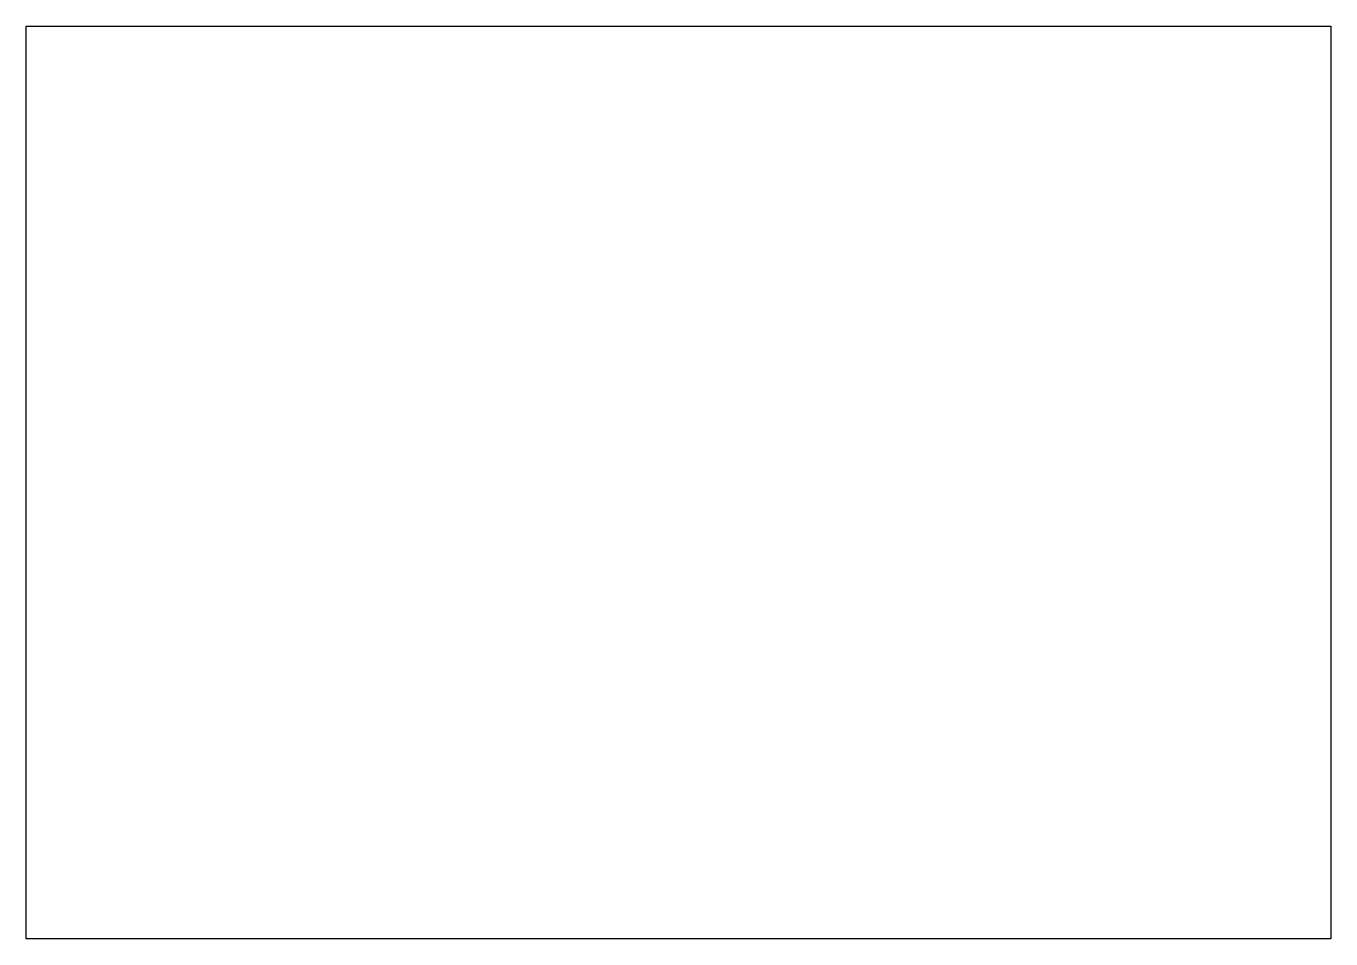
# Model space of a CAD drawing. Header units: millimetres. Extents: x -250 to 250, y -175 to 175.
import ezdxf

# ---------------------------------------------------------------- set-up
doc = ezdxf.new("R2010")
doc.units = ezdxf.units.MM
doc.layers.add('Pad', color=7, linetype='CONTINUOUS')

msp = doc.modelspace()

# ---------------------------------------------------------------- linework, layer by layer
at = {"layer": 'Pad'}
for p, q in [((-250, 175), (-250, 175, 5)), ((-250, 175), (250, 175)), ((-250, 175, 5), (250, 175, 5)), ((-250, 175), (-250, 175, 5)), ((-250, -175), (-250, 175)), ((-250, -175, 5), (-250, 175, 5)), ((-250, 175), (250, 175)), ((-250, -175), (-250, 175)), ((-250, 175, 5), (250, 175, 5)), ((-250, -175, 5), (-250, 175, 5)), ((250, 175), (250, 175, 5)), ((250, 175), (250, 175, 5)), ((250, 175), (250, -175)), ((250, 175, 5), (250, -175, 5)), ((250, 175), (250, -175)), ((250, 175, 5), (250, -175, 5)), ((-250, -175), (-250, -175, 5)), ((250, -175), (-250, -175)), ((250, -175, 5), (-250, -175, 5)), ((-250, -175), (-250, -175, 5)), ((250, -175), (-250, -175)), ((250, -175, 5), (-250, -175, 5)), ((250, -175), (250, -175, 5)), ((250, -175), (250, -175, 5))]:
    msp.add_line(p, q, dxfattribs=at)

doc.saveas('drawing.dxf')
